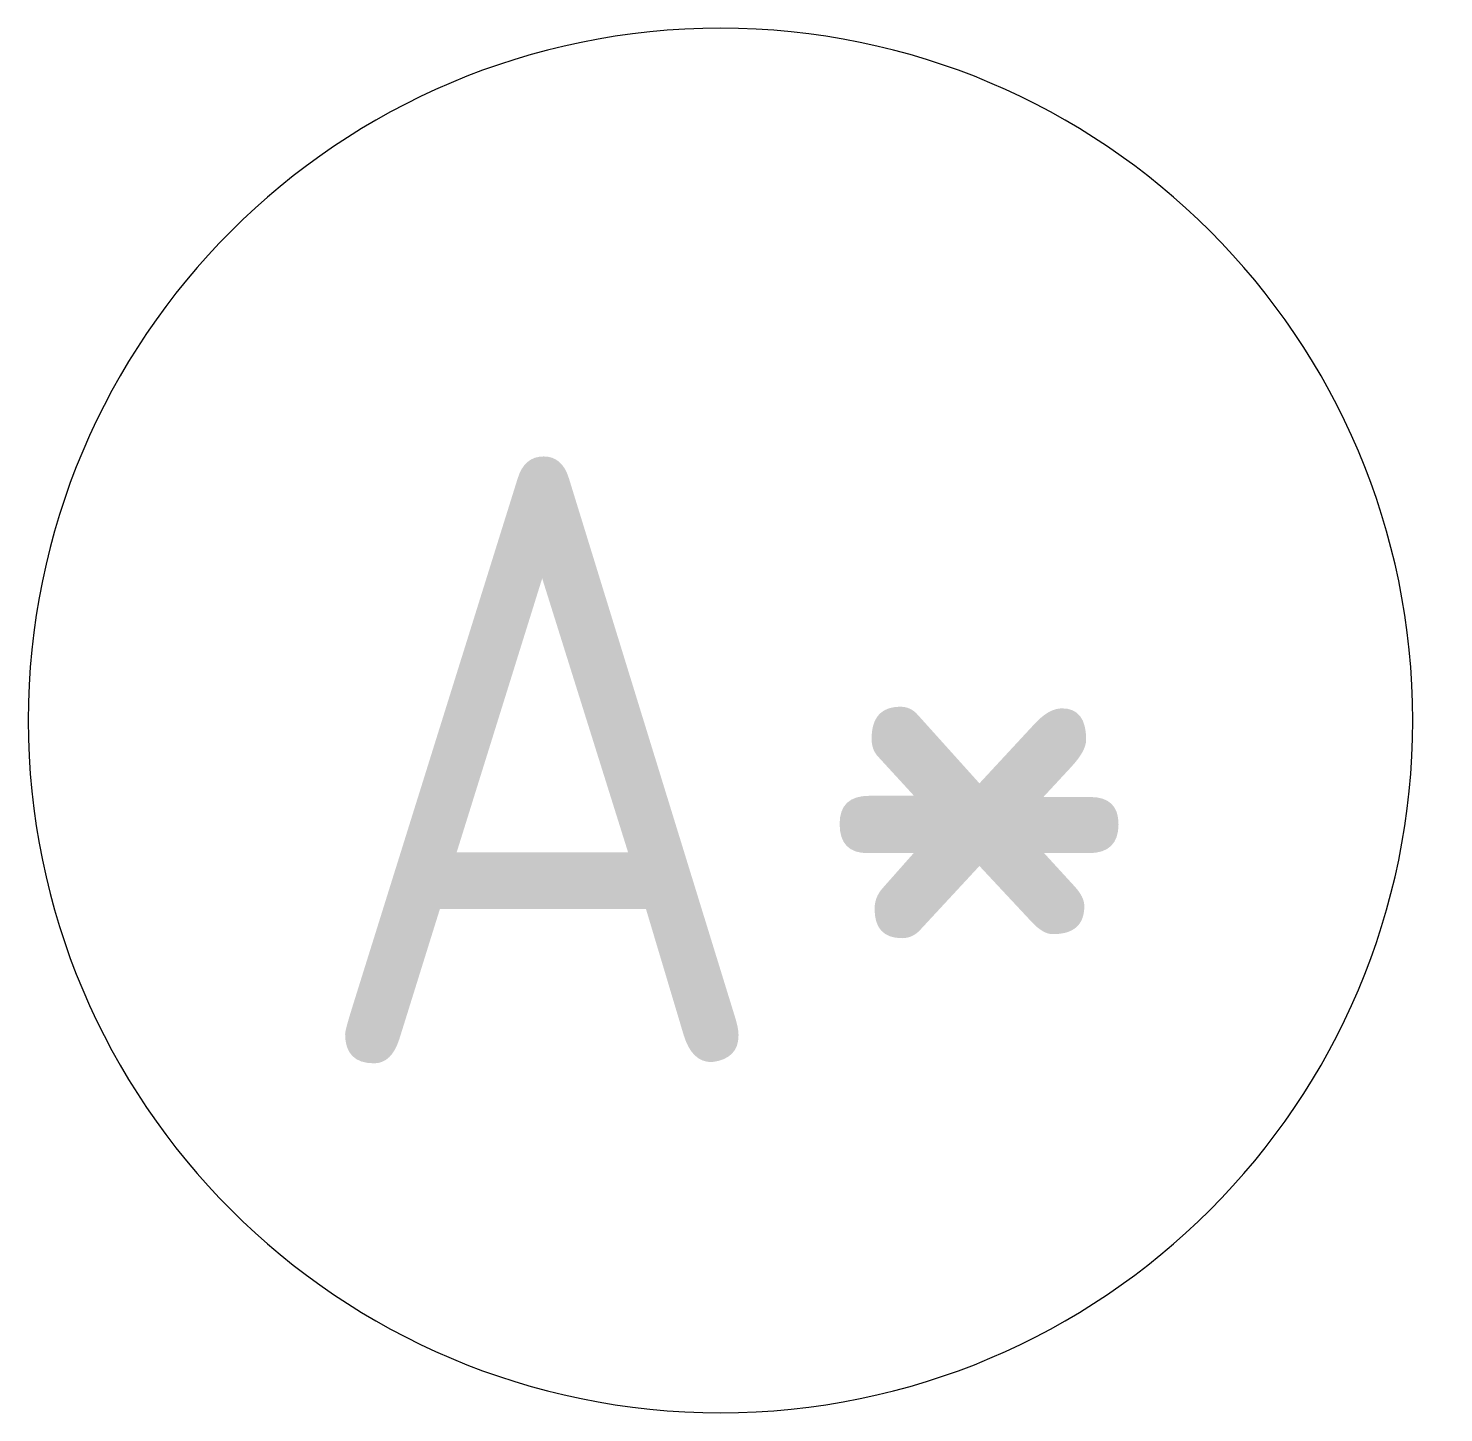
# Model space of a CAD drawing. Header units: millimetres. Extents: x -515342 to 330399, y -224905 to 507333.
# Drawn here: x -378805 to -377987, y 255770 to 256570 of the extents above; entities that cross this region are included whole.
import ezdxf

# ---------------------------------------------------------------- set-up
doc = ezdxf.new("R2010")
doc.units = ezdxf.units.MM
doc.layers.add('Оси', color=7, linetype='Continuous', lineweight=0)
doc.styles.add('GOST Common', font='', dxfattribs={"width": 0.9, "height": 350})
doc.styles.get('GOST Common').set_extended_font_data('GOST Common')

# ---------------------------------------------------------------- blocks, each defined once
blk = doc.blocks.new('Ось сетки - Круг_Ø8 мм-6577-О_АР_П_3__6_750_План 3 этажа')
at = {"layer": 'Оси'}
for start, end in [(360, 180), (180, 360)]:
    blk.add_arc((0, 0), 4, start, end, dxfattribs=at)

msp = doc.modelspace()

# ---------------------------------------------------------------- block references
at = {"layer": 'Оси', "xscale": 99.99999999999993, "yscale": 99.99999999999993, "zscale": 99.99999999999993, "rotation": 269.9999999999994}
msp.add_blockref('Ось сетки - Круг_Ø8 мм-6577-О_АР_П_3__6_750_План 3 этажа', (-378404.8812, 256170.4137), dxfattribs=at)

# ---------------------------------------------------------------- texts
at = {"layer": 'Оси', "char_height": 350, "attachment_point": 1, "style": 'GOST Common'}
for s, insert, width in [('\\fGOST Common|b0|i0|c204|p34|;\\W.9;А', (-378643.3041, 256323.0007), 346.329), ('\\fGOST Common|b0|i0|c204|p34|;\\W.9;*', (-378357.5541, 256323.0007), 266.961937)]:
    msp.add_mtext(s, dxfattribs=dict(at, insert=insert, width=width))

doc.saveas('drawing.dxf')
